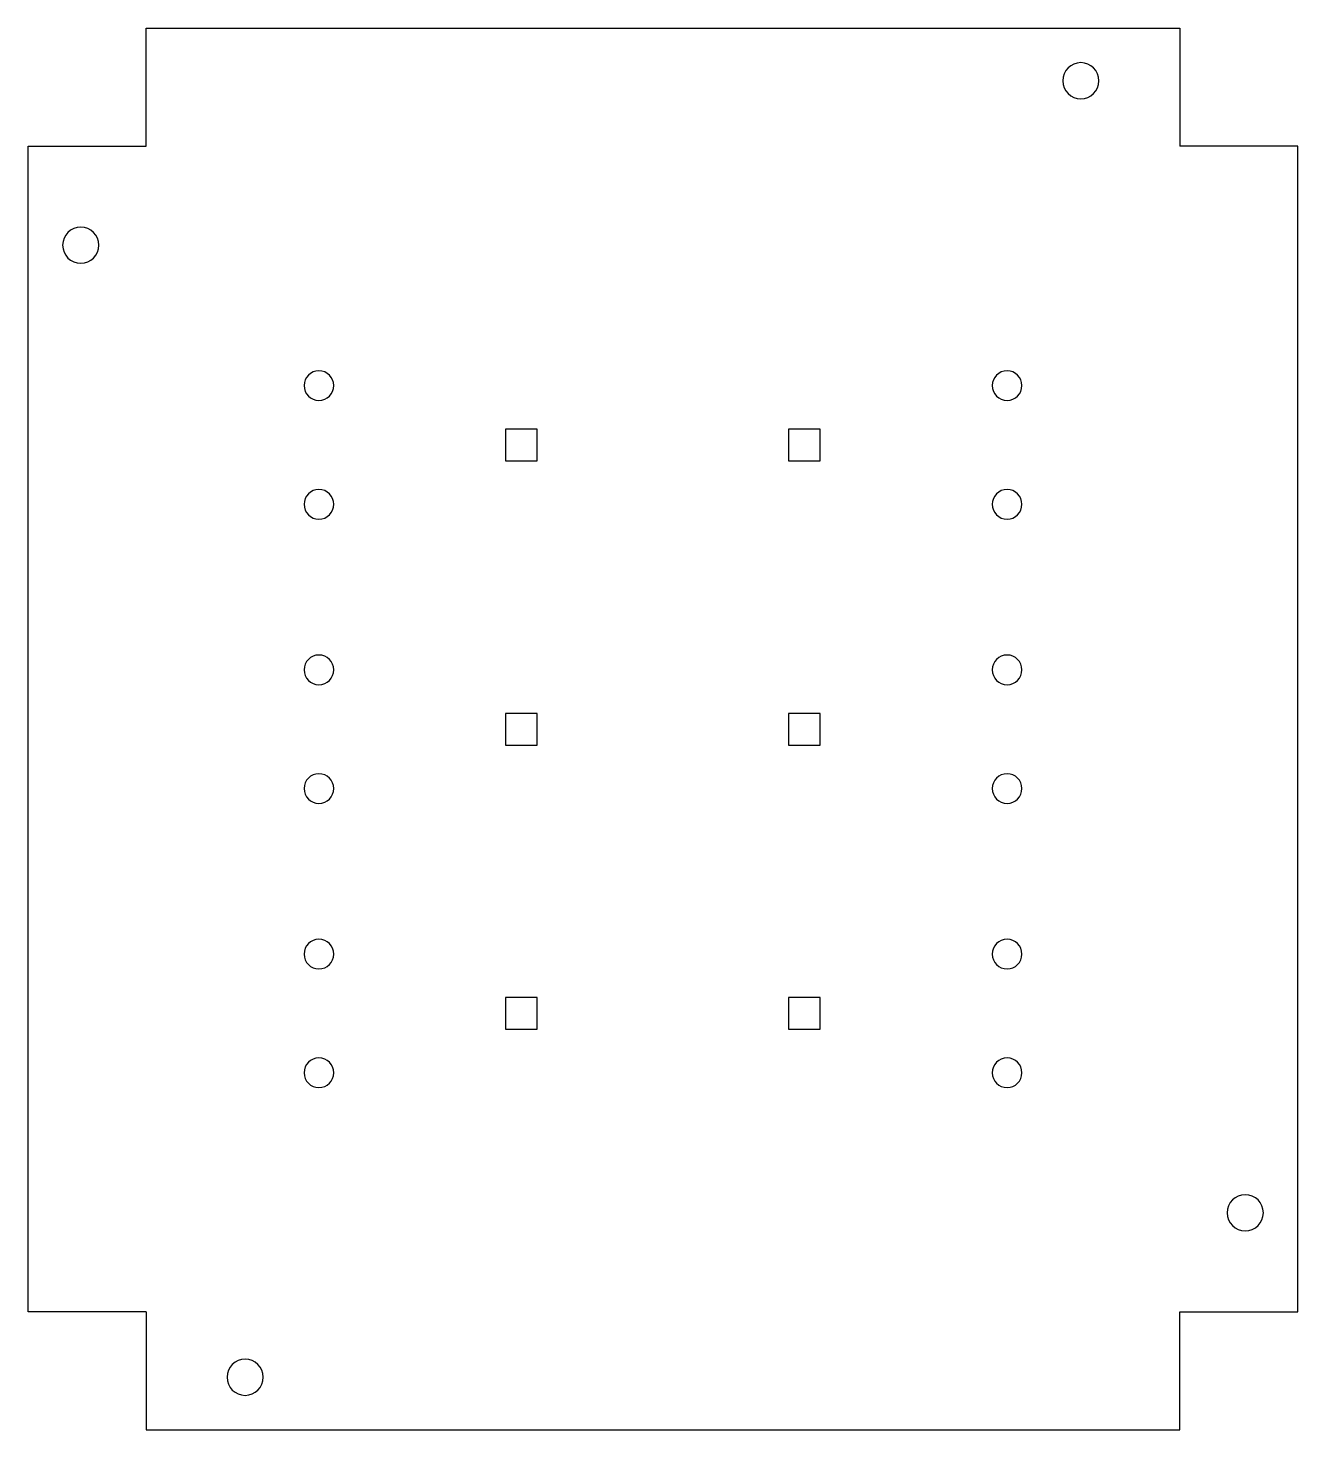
# Model space of a CAD drawing. Extents: x 1 to 8.58, y 1 to 9.37.
import ezdxf

# ---------------------------------------------------------------- set-up
doc = ezdxf.new("R2010")
doc.units = 0
doc.layers.add('3', color=7, linetype='CONTINUOUS')

msp = doc.modelspace()

# ---------------------------------------------------------------- linework, layer by layer
at = {"layer": '3', "color": 3, "linetype": 'CONTINUOUS'}
for p, q in [((1.7059, 9.3701), (7.8768, 9.3701)), ((1.7059, 8.6642), (1.7059, 9.3701)), ((7.8768, 9.3701), (7.8768, 8.6642)), ((1, 1.7059), (1, 8.6642)), ((1, 8.6642), (1.7059, 8.6642)), ((8.5827, 8.6642), (7.8768, 8.6642)), ((8.5827, 1.7059), (8.5827, 8.6642)), ((4.04, 6.9752), (3.8511, 6.9752)), ((3.8511, 6.9752), (3.8511, 6.7862)), ((4.04, 6.7862), (4.04, 6.9752)), ((5.729, 6.9752), (5.54, 6.9752)), ((5.54, 6.9752), (5.54, 6.7862)), ((5.729, 6.7862), (5.729, 6.9752)), ((3.8511, 6.7862), (4.04, 6.7862)), ((5.54, 6.7862), (5.729, 6.7862)), ((4.04, 5.2783), (3.8511, 5.2783)), ((3.8511, 5.2783), (3.8511, 5.0894)), ((4.04, 5.0894), (4.04, 5.2783)), ((5.729, 5.2783), (5.54, 5.2783)), ((5.54, 5.2783), (5.54, 5.0894)), ((5.729, 5.0894), (5.729, 5.2783)), ((3.8511, 5.0894), (4.04, 5.0894)), ((5.54, 5.0894), (5.729, 5.0894)), ((4.04, 3.5815), (3.8511, 3.5815)), ((3.8511, 3.5815), (3.8511, 3.3925)), ((4.04, 3.3925), (4.04, 3.5815)), ((5.729, 3.5815), (5.54, 3.5815)), ((5.54, 3.5815), (5.54, 3.3925)), ((5.729, 3.3925), (5.729, 3.5815)), ((3.8511, 3.3925), (4.04, 3.3925)), ((5.54, 3.3925), (5.729, 3.3925)), ((1.7059, 1.7059), (1, 1.7059)), ((1.7059, 1.7059), (1.7059, 1)), ((7.8768, 1), (7.8768, 1.7059)), ((7.8768, 1.7059), (8.5827, 1.7059)), ((1.7059, 1), (7.8768, 1))]:
    msp.add_line(p, q, dxfattribs=at)
for centre, radius, start, end in [((7.2862, 9.0551), 0.1083, 360, 180), ((7.2862, 9.0551), 0.1083, 180, 360), ((1.315, 8.0736), 0.1083, 360, 180), ((1.315, 8.0736), 0.1083, 180, 360), ((2.737, 7.235), 0.0886, 360, 180), ((6.8457, 7.235), 0.0886, 360, 180), ((2.737, 7.235), 0.0886, 180, 360), ((6.8457, 7.235), 0.0886, 180, 360), ((2.737, 6.5264), 0.0886, 360, 180), ((6.8457, 6.5264), 0.0886, 360, 180), ((2.737, 6.5264), 0.0886, 180, 360), ((6.8457, 6.5264), 0.0886, 180, 360), ((2.737, 5.5382), 0.0886, 360, 180), ((6.8457, 5.5382), 0.0886, 360, 180), ((2.737, 5.5382), 0.0886, 180, 360), ((6.8457, 5.5382), 0.0886, 180, 360), ((2.737, 4.8295), 0.0886, 360, 180), ((6.8457, 4.8295), 0.0886, 0, 180), ((2.737, 4.8295), 0.0886, 180, 360), ((6.8457, 4.8295), 0.0886, 180, 0), ((2.737, 3.8413), 0.0886, 360, 180), ((6.8457, 3.8413), 0.0886, 360, 180), ((2.737, 3.8413), 0.0886, 180, 360), ((6.8457, 3.8413), 0.0886, 180, 360), ((2.737, 3.1327), 0.0886, 360, 180), ((6.8457, 3.1327), 0.0886, 360, 180), ((2.737, 3.1327), 0.0886, 180, 360), ((6.8457, 3.1327), 0.0886, 180, 360), ((8.2677, 2.2965), 0.1083, 360, 180), ((8.2677, 2.2965), 0.1083, 180, 360), ((2.2964, 1.315), 0.1083, 360, 180), ((2.2964, 1.315), 0.1083, 180, 360)]:
    msp.add_arc(centre, radius, start, end, dxfattribs=at)

doc.saveas('drawing.dxf')
